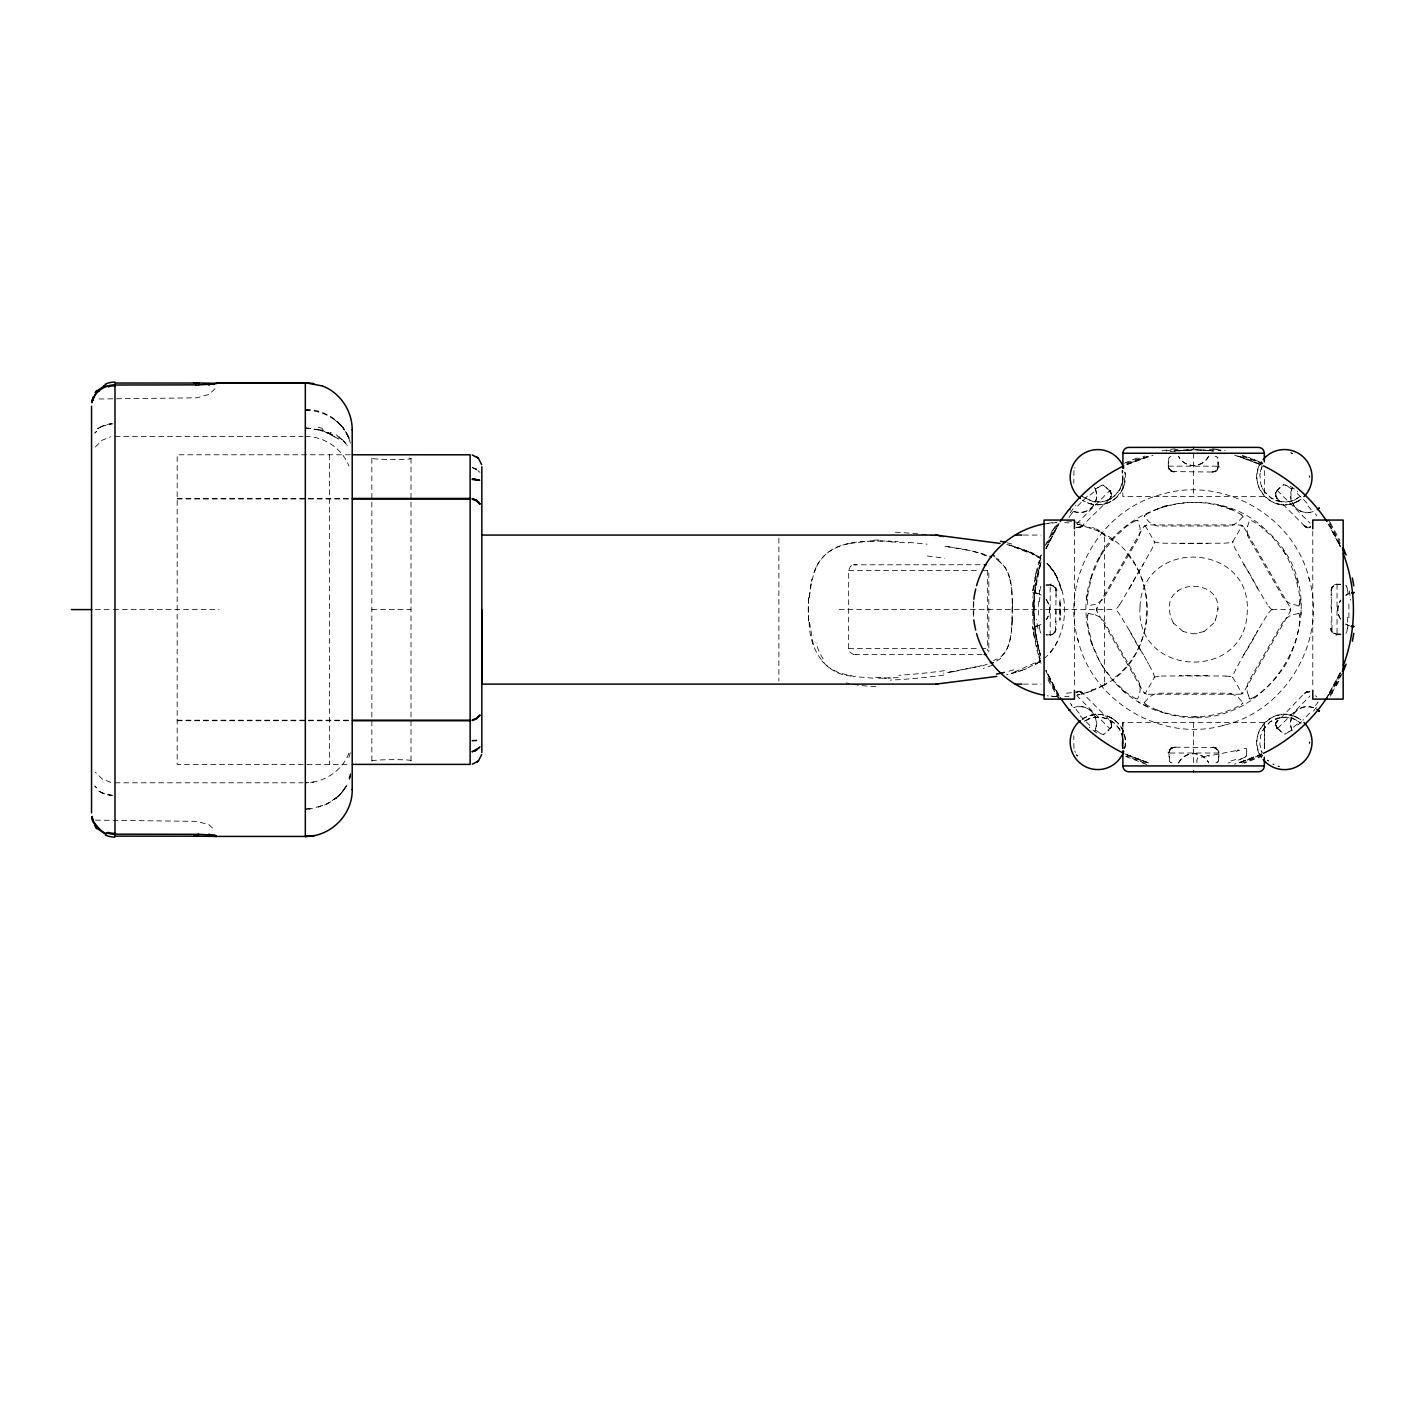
<?xml version="1.0" encoding="UTF-8"?>
<svg xmlns="http://www.w3.org/2000/svg" width="1426" height="1426" viewBox="0 0 1426 1426"><rect width="100%" height="100%" fill="white"/><g stroke="black" fill="none" stroke-linecap="round" stroke-linejoin="round"><path stroke-width="0.75" stroke-dasharray="5 3.75" d="M987.327 570.4L987.327 650.612M1056.06 624.641L1056.06 623.501M1056.06 622.306L1056.06 621.183M1056.06 614.642L1056.06 610.809M1056.06 597.601L1056.06 596.603M1056.06 595.658L1056.06 594.642M1104.508 681.878L1104.508 536.639M1168.286 465.803L1168.892 468.78M1168.839 458.013L1168.429 467.514M1218.446 761.074L1218.339 750.397M1331.171 624.535L1331.171 623.519M1331.171 622.574L1331.171 621.576M1331.171 608.367L1331.171 604.535M1331.171 597.993L1331.171 596.87M1331.171 595.676L1331.171 594.535M1168.286 465.518L1168.304 461.935M1218.945 754.158L1218.945 755.691M1264.345 470.58L1264.399 496.587L1122.832 496.587L1122.904 470.58M1073.921 748.436L1073.831 735.887M1122.904 744.265L1122.886 748.597L1122.904 722.59L1122.868 748.597L1122.832 722.59L1264.399 722.59L1264.363 748.597M1140.069 687.403L1139.552 683.589M778.881 538.172L778.881 681.022M988.806 650.309L988.806 652.038M1140.051 687.902L1140.069 689.703A30.855 9.768 60 0 1 1139.837 692.59L1138.875 695.122A74.544 23.6 60 0 0 1138.287 696.904L1137.93 698.401A5.989 1.889 60 0 1 1137.021 698.918A22.121 7.005 60 0 1 1135.613 698.401M1140.069 529.723L1140.069 529.474A31.39 9.929 -60 0 0 1139.927 527.067L1138.732 523.663A77.236 24.438 -60 0 1 1138.198 521.916L1137.859 520.561M1104.508 683.107L1104.259 684.872L1108.751 681.895M1218.945 756.19L1218.927 757.242M1246.77 751.359L1246.235 755.762M1246.77 751.092L1246.253 748.347L1240.531 749.399M1039.964 565.676C1031.479 595.016 1031.818 626.78 1040.659 655.996M1173.402 623.091C1149.552 574.054 1237.661 574.036 1213.829 623.091M1162.422 712.43C1269.443 747.456 1350.832 603.751 1265.807 529.937M1300.975 614.856L1301.1 609.597M1033.939 603.234L1033.939 615.943M1060.213 615.515L1059.964 598.902L1059.964 620.274L1060.213 603.661M1012.175 620.631C1011.48 600.293 1016.382 573.395 997.416 559.865A34.563 14.082 5.6 0 0 995.116 558.653M1012.193 619.757C1011.426 633.697 1010.891 651.201 997.505 659.347M1012.139 620.987L1011.854 625.622M1169.587 761.288L1169.07 752.251M1218.16 466.926L1217.644 457.889M1038.324 601.415L1038.342 618.331M1348.907 617.761L1348.889 600.845M1041.016 562.165C1031.711 592.931 1031.711 626.246 1041.016 657.012M973.744 601.059L973.744 618.135M1090.765 578.386C1072.726 632.93 1107.039 697.154 1162.422 712.447M1011.783 626.709C1010.856 637.85 1009.269 650.88 999.448 657.939M809.237 597.744L811.501 581.452L816.029 567.566M809.273 597.28L811.038 583.697M1033.957 601.754L1034.955 590.578M1247.465 533.449L1289.068 605.622A13.28 4.207 60 0 1 1290.298 607.993L1290.209 611.344A14.42 4.563 -60 0 1 1289.068 613.536L1245.433 689.168A53.101 16.809 -60 0 1 1244.845 690.148L1244.72 690.344A12.656 4.011 -60 0 1 1243.329 692.537L1241.173 693.981A5.686 1.8 0 0 0 1242.135 693.606A5.686 1.8 -60 0 0 1242.919 692.965L1243.187 692.68M1056.06 628.759L1055.935 630.239M1331.171 590.417L1331.296 588.956M853.621 654.356C855.244 655.104 847.062 652.199 848.666 648.598L848.666 570.578L850.377 566.443L853.461 564.821M1218.82 753.017L1169.16 753.017L1170.14 749.577L1173.152 747.42M1168.411 466.177L1218.071 466.177L1217.091 469.6M1169.035 753.017L1169.98 749.809L1169.249 751.449M1218.196 466.177L1217.251 469.368L1217.982 467.728M1034.545 593.929L1040.659 563.181M1086.665 599.063L1087.325 593.822M1033.547 585.836L1032.567 592.556L1036.559 570.24L1041.158 555.035L1038.752 562.61M1111.282 495.482L1110.622 497.656M1275.967 723.695L1276.609 721.52M1039.162 593.626L1039.714 590.542M1348.069 625.551L1347.517 628.634M1122.583 482.059L1122.155 470.509L1122.939 479.635L1120.105 488.975L1114.383 496.105L1106.487 500.722L1100.515 502.059L1093.189 501.702L1082.209 496.515L1093.189 501.702L1104.722 501.275L1110.907 498.619L1116.576 493.966L1120.39 488.423L1122.583 482.059L1121.602 485.606M1124.793 748.008C1127.164 737.937 1123.207 726.761 1115.043 720.38M1073.974 470.509L1073.814 483.254M1261.404 468.138L1262.135 466.445L1259.853 474.68L1260.816 484.394L1264.648 492.023L1270.334 497.567L1277.482 501.061L1285.949 502.095L1294.291 500.223L1301.047 496.052L1291.386 501.221L1281.065 501.863M1281.065 717.314L1291.992 718.134L1301.047 723.125L1294.291 718.954L1285.949 717.082L1277.464 718.134L1269.835 721.966L1263.953 728.151L1260.477 735.976L1259.853 744.497L1262.135 752.732M1034.902 578.011L1036.631 570.275M811.501 581.452L812.018 579.241M1260.334 471.65L1260.994 469.297M1277.571 489.795L1275.468 493.556L1276.733 498.12L1304.113 525.552L1307.713 527.246M1097.022 607.832L1096.95 611.184A13.28 4.207 60 0 0 1098.18 613.536L1142.369 690.131A8.538 2.709 60 0 0 1144.276 693.089M1247.429 526.64L1248.356 524.055A74.544 23.6 60 0 0 1248.944 522.273L1249.319 520.775A5.989 1.889 60 0 1 1250.21 520.258A22.121 7.005 60 0 1 1251.618 520.775A59.981 18.984 60 0 1 1254.648 522.379A91.674 29.019 60 0 1 1261.083 526.764L1273.062 537.745L1283.56 551.292A33.083 10.481 60 0 1 1288.248 559.242L1294.755 574.286L1298.979 591.772A91.014 28.805 60 0 1 1299.674 601.487M1096.808 608.367L1096.772 608.474A5.651 1.782 -60 0 0 1096.594 609.597A5.651 1.782 60 0 0 1096.754 610.595L1096.861 610.988M1040.32 588.047L1040.463 587.548A8.788 0.891 -82.4 0 1 1040.659 587.031M1346.91 631.13L1346.768 631.629A8.788 0.891 -82.4 0 1 1346.572 632.146M348.907 757.527L350.796 751.11M350.796 774.568L348.907 780.949L350.386 776.314M348.907 778.311L350.796 772.339M1275.878 492.077L1275.646 492.736M1040.713 559.081C1029.839 591.576 1029.839 627.6 1040.713 660.095M1090.783 578.403C1109.66 504.911 1211.815 476.623 1265.789 529.973M1095.899 728.722L1094.58 731.77A15.775 14.741 -76.2 0 0 1095.097 730.932L1095.649 729.452A17.005 16.827 2 0 0 1073.796 707.706L1074.473 707.314A16.969 16.506 81.4 0 1 1095.56 728.615M1291.332 490.455L1292.348 487.977M1290.387 610.916L1290.477 610.595A5.651 1.782 -60 0 0 1290.637 609.579A5.651 1.782 60 0 0 1290.477 608.581L1290.405 608.296M1111.531 726.636L1103.956 734.301M813.925 572.789C818.132 558.671 830.199 547.727 844.566 544.625M1340.297 672.519L1326.269 698.223M1074.741 468.191L1074.972 467.621M1111.317 727.189L1111.71 723.57L1110.123 720.629L1083.118 693.624L1080.159 692.02L1076.63 692.376A6.346 5.722 52.4 0 1 1083.653 692.929M1340.244 673.09L1335.574 682.983M1044.919 545.837L1056.862 522.986M1046.399 544.34L1058.627 521.773M1059.179 523.199A159.801 159.801 0 0 0 1045.971 548.44L1058.609 524.108M1046.221 548.529L1058.181 524.768M1340.832 674.855L1329.674 695.745M1342.312 673.339L1330.369 696.191M1045.935 548.422L1058.466 524.376M1055.597 631.344L1056.06 590.881L1054.705 587.138L1051.764 585.213A6.346 5.722 -82.6 0 1 1056.933 590.756M1331.634 587.833C1329.763 592.307 1333.488 582.503 1337.677 584.25M1043.992 658.687C1070.73 635.426 1070.962 588.778 1047.308 563.323L1055.454 573.876L1061.978 590.988L1055.953 574.749L1057.486 577.744L1047.308 563.323M1292.206 488.28L1291.582 489.724A17.005 16.827 2 0 0 1313.435 511.471L1312.758 511.863A16.969 16.506 81.4 0 1 1291.671 490.562M1215.041 621.041L1215.576 619.971M1336.412 685.906L1339.977 678.812M816.545 566.496C831.411 537.067 870.448 540.846 898.184 541.577M348.907 753.195C342.151 770.806 324.112 782.803 305.324 782.803L313.863 782.036M1262.402 730.807L1270.334 721.609L1281.065 717.314M1055.454 645.301L1057.486 641.433M1272.045 609.241A11.693 3.708 -60 0 0 1267.464 614.82L1266.751 615.818A46.274 14.652 -60 0 0 1266.003 616.977L1257.91 630.292A216.057 204.952 -60 0 1 1243.686 654.908L1236.199 668.58A46.274 14.652 -60 0 0 1235.576 669.81L1235.023 670.915A11.693 3.708 -60 0 0 1232.527 677.689M1050.891 533.306L1054.812 526.39M1098.84 558.939L1101.442 554.34M343.185 790.913L340.137 794.389L346.964 785.102L343.541 790.45M1119.802 604.392L1120.479 603.358A46.274 14.652 -60 0 0 1121.228 602.2L1151.032 550.596A46.274 14.652 -60 0 0 1151.655 549.366L1152.208 548.261A11.693 3.708 -60 0 0 1154.703 541.488M1146.522 694.088L1145.114 693.606L1154.436 677.439M1232.795 541.737L1242.117 525.57L1243.151 526.444M1243.686 654.908L1257.91 630.292M346.964 785.102L343.541 790.396M1119.499 490.027L1119.178 490.562M1328.622 695.086L1340.493 672.555A159.801 159.801 0 0 1 1329.068 694.373M1330.298 696.138L1332.419 692.786M1326.519 698.401L1329.282 694.034M1110.854 728.009L1110.123 728.918L1076.648 695.442M1070.855 514.822L1072.922 511.845M1316.376 704.355L1315.538 705.603M1276.27 491.328L1283.275 484.893M1080.641 527.37L1109.571 499.082L1111.175 496.141L1109.392 499.278M1109.571 499.082L1110.818 497.264L1110.123 498.405M1309.995 691.503L1304.665 693.089L1276.056 723.053L1277.856 719.898M1277.66 720.094L1276.413 721.913L1277.161 720.718M1245.985 756.226L1245.896 756.35A35.097 3.387 -18.6 0 1 1245.433 756.921M1213.829 623.091L1204.007 631.558M344.557 788.988L338.889 795.779M1050.445 652.502L1053.333 648.67M1242.919 526.212A5.686 1.8 60 0 0 1242.117 525.57A5.686 1.8 0 0 0 1241.173 525.196A7.54 2.389 0 0 0 1238.463 525A39.019 12.353 0 0 0 1237.162 524.928L1150.069 524.928A39.019 12.353 0 0 0 1148.768 524.964A9.429 2.977 0 0 0 1146.593 525.071L1143.919 526.657A12.656 4.011 -60 0 0 1142.511 528.832L1142.386 529.028A53.101 16.809 -60 0 0 1141.798 530.009L1098.163 605.622A14.42 4.563 -60 0 0 1097.004 607.832M95.364 446.998L102.155 440.206L110.729 436.766M215.041 388.71L209.159 394.307L197.109 397.818L95.417 399.03M1242.848 516.765L1241.832 517.763A77.236 24.438 0 0 0 1240.584 519.1L1238.196 521.827A31.39 9.929 0 0 1 1236.217 523.146L1234.221 524.305A43.404 13.743 0 0 1 1233.561 524.679L1230.014 525.873A17.433 5.526 0 0 1 1227.251 525.998L1159.98 526.016A12.834 4.064 0 0 1 1156.522 525.837L1150.996 523.164A30.855 9.768 0 0 1 1148.625 521.506L1146.914 519.42A74.544 23.6 0 0 0 1145.648 518.012L1144.418 516.818A3.547 1.123 0 0 1 1144.276 516.533M1144.383 702.412L1145.399 701.414A77.236 24.438 0 0 0 1146.647 700.077L1149.035 697.35A31.39 9.929 0 0 1 1151.014 696.031L1153.01 694.872A43.404 13.743 0 0 1 1153.67 694.498L1157.359 693.286A17.433 5.526 0 0 1 1159.98 693.179L1227.251 693.161A12.834 4.064 0 0 1 1230.709 693.357M1077.646 505.98L1089.589 494.002M1309.585 713.196L1302.901 720.29M1144.098 526.426L1144.312 526.212A5.686 1.8 -60 0 1 1145.114 525.57A5.686 1.8 0 0 1 1146.058 525.196L1146.522 525.089M339.727 794.924L338.033 796.599L341.723 792.749L337.606 796.991M1076.612 523.77L1109.499 490.883M1076.755 527.567L1081.96 526.55M1305.271 692.626L1307.606 691.503L1306.448 691.895M1277.732 728.294L1310.048 695.977M1277.928 489.457L1280.138 487.282M1109.143 729.88L1107.949 731.075M1116.398 497.656L1123.367 487.745L1125.328 474.484M1301.421 721.716L1297.642 725.192M1115.595 676.815C1152.208 648.17 1157.965 589.669 1127.663 554.411M1103.991 685.122L1089.803 691.681L1077.432 695.104M1116.415 497.621C1107.432 506.087 1092.637 507.175 1082.494 500.152A27.593 27.593 0 0 0 1124.544 470.473L1125.346 474.484M1177.306 591.576L1178.197 590.81M96.415 431.508L94.74 433.13L96.79 431.187M1081.746 526.782L1082.797 525.873M1304.451 693.303L1305.485 692.394M335.11 799.095L334.397 799.647M1216.075 470.687L1214.079 471.756M1095.685 489.082L1098.252 487.3M1291.546 730.094L1288.979 731.877M1299.852 500.098L1300.993 499.278M1103.831 685.229L1096.612 688.936M1082.013 719.346C1090.034 713.642 1101.157 712.75 1109.963 717.189M1040.303 661.486L1024.652 669.4L1006.703 674.712M1297.535 501.489L1299.87 500.063M1217.554 762.108L1217.109 762.357A8.984 0.945 -7.6 0 1 1216.271 762.696A15.187 2.032 -5.4 0 1 1215.897 762.946M1102.512 685.995C1162.832 656.548 1161.406 559.313 1099.803 531.755M1298.729 500.793L1295.075 502.647M1100.444 485.963L1100.908 485.713A8.788 0.891 -37.4 0 1 1101.407 485.482L1101.728 485.357M1286.787 733.214L1286.323 733.463A8.788 0.891 -37.4 0 1 1285.824 733.695L1285.503 733.837M1049.821 634.926L1053.689 633.768L1055.953 629.829M1334.879 584.66L1334.433 584.874M1126.968 464.555L1152.957 455.34M1109.678 502.112L1110.89 501.506M1346.964 594.446L1349.424 593.412M1243.739 757.883L1245.058 757.135A17.486 1.676 -18.7 0 0 1245.361 756.956M1052.798 634.303L1052.352 634.517M101.175 426.499L112.886 423.789M1124.383 463.218L1139.071 457.14M1126.558 463.165L1144.971 456.053M1127.075 464.306L1147.217 456.623L1128.804 463.521M1204.007 631.558L1193.615 633.893L1183.223 631.558M1261.832 753.819L1239.925 762.268M1261.957 754.087L1240.014 762.553M1262.491 755.21L1242.26 763.124M1262.812 755.887L1244.363 763.195M1088.608 718.847L1083.19 721.913L1091.282 717.938L1099.606 717.046L1107.752 718.954L1114.686 723.321L1119.125 728.526L1122.03 734.871L1123.064 742.001L1122.119 748.775L1122.209 735.549L1119.481 729.114L1115.185 723.784L1109.606 719.827L1103.171 717.528L1095.435 717.135L1088.608 718.847L1089.927 718.365M1024.652 669.4L1026.506 668.651M1241.226 758.971L1238.16 760.129M1295.111 502.612C1271.422 514.162 1245.629 482.808 1261.529 461.792A27.593 27.593 0 0 0 1300.886 499.296M1252.563 758.133L1234.488 764.069M1157.252 509.082C1180.389 500.17 1206.842 500.17 1229.978 509.082M1091.763 690.986L1080.801 694.391M1275.735 718.722L1276.894 718.312M1349.103 593.519L1347.641 594.107A17.005 16.987 0 0 0 1345.609 595.23M1076.648 692.394L1077.753 692.02L1076.63 692.376M1018.128 671.664L1022.406 670.256M318.23 807.259L330.975 801.769L338.479 796.047L326.857 804.317L309.549 809.148M1014.403 672.038L1040.178 660.577M1037.272 625.925L1035.775 626.299L1040.267 624.731A16.969 16.934 -90 0 0 1041.283 624.196M1298.391 613.412L1296.894 613.84A74.544 23.6 -60 0 1 1295.058 614.232L1292.366 614.713A30.855 9.768 -60 0 0 1289.781 615.907L1284.737 619.419A12.834 4.064 -60 0 0 1282.847 622.271L1249.176 680.505A17.433 5.526 -60 0 0 1247.964 682.84L1247.18 686.637A43.404 13.743 -60 0 0 1247.18 687.403L1247.162 689.703A31.39 9.929 -60 0 0 1247.304 692.109L1248.499 695.514M1225.504 724.818C1287.518 709.364 1327.463 638.848 1308.854 577.708C1293.382 515.677 1222.866 475.749 1161.727 494.359C1099.713 509.813 1059.768 580.346 1078.377 641.486C1093.849 703.499 1164.365 743.445 1225.504 724.818L1222.67 725.567M953.744 671.628L981.837 665.639M979.323 666.316L944.975 672.912M1162.422 506.765L1167.502 505.357M1295.111 716.565C1271.422 705.014 1245.629 736.369 1261.529 757.384A27.593 27.593 0 0 1 1300.886 719.88M1011.39 673.589L1015.954 672.341M1091.086 715.228L1095.079 714.533M1237.412 750.219L1238.641 749.898M1235.576 750.7L1208.125 756.101M845.065 544.5L848.951 543.591M1230.228 762.482L1228.178 762.981M1277.749 715.282L1279.086 714.961M106.897 424.467L111.798 423.647M1051.372 634.802L1045.953 634.909M1103.207 504.269L1104.544 503.984M1289.87 504.216L1291.225 503.931M1335.699 584.41L1341.278 584.286M849.682 543.449L868.487 541.22M1171.869 471.56L1212.332 472.024L1215.558 471.079L1212.064 472.024M1215.38 747.616L1174.899 747.153L1171.673 748.097L1175.184 747.153M1212.314 472.024L1214.506 471.614L1213.116 471.935M1174.917 747.153L1172.725 747.563L1174.115 747.242M1035.49 626.353L1035.116 626.406M1162.03 450.794L1174.917 448.78M1166.094 450.919L1177.823 449.279M1043.422 524.073L1056.149 522.593M1240.709 694.088L1240.709 694.088A9.429 2.977 0 0 1 1238.463 694.195A39.019 12.353 0 0 1 1237.162 694.248L1150.069 694.248A39.019 12.353 0 0 1 1148.768 694.212A7.54 2.389 0 0 1 1146.076 694.052A5.686 1.8 0 0 1 1145.114 693.606L1144.151 692.822M1283.614 484.787L1283.881 484.751A38.858 3.85 36.7 0 1 1284.612 484.876L1285.182 485A8.984 0.945 37.4 0 1 1285.86 485.303L1286.181 485.5M1103.492 734.408L1103.368 734.426A38.858 3.85 36.7 0 1 1102.619 734.301L1102.048 734.176A8.984 0.945 37.4 0 1 1101.371 733.873A15.187 2.032 39.6 0 1 1099.268 732.786M952.515 671.824L943.442 673.108M109.624 423.914L110.729 423.754M1034.581 626.477L1034.313 626.513M1206.271 756.333L1197.697 757.794L1196.86 760.325M1177.983 450.812L1193.615 450.046M305.396 809.344L313.863 808.221M1174.061 450.99L1190.443 449.814M1196.004 633.768L1197.18 633.625M1170.158 451.472L1193.615 449.743M856.669 564.732L855.297 564.821M854.691 564.732L853.621 564.821L982.425 564.732M1064.705 696.601L1068.965 696.28M1210.781 450.705L1197.056 449.814M1161.21 676.12L1162.44 676.031A46.274 14.652 0 0 1 1163.83 675.977L1223.401 675.977A46.274 14.652 0 0 1 1224.791 676.031L1226.021 676.12M1154.097 541.844A11.693 3.708 0 0 0 1161.227 543.021L1162.44 543.146A46.274 14.652 0 0 0 1163.83 543.217L1223.401 543.217A46.274 14.652 0 0 0 1224.791 543.146L1226.021 543.056A11.693 3.708 0 0 0 1233.133 541.844M1207.822 675.621L1179.409 675.621M1077.379 694.801L1079.625 694.658M898.184 677.6L878.487 678.241M305.449 808.952L309.549 808.774M870.056 541.149L874.405 541.007M888.487 678.063L891.018 677.956M1193.615 717.046L1198.892 716.921M886.206 678.134L880.305 678.223M1046.345 585.016L1049.162 584.999M1340.333 634.16L1337.232 634.178M1045.828 585.034L1050.944 585.052M1336.287 634.124L1341.403 634.16M114.989 436.374L303.114 436.374M350.279 454.787L177.18 454.787L177.18 764.389L350.279 764.389M1168.66 468.227L1170.942 471.079L1174.454 472.024M177.18 498.44L350.279 498.44M177.18 498.975L350.279 498.975M1023.422 535.071L1041.14 535.071M1179.409 543.556L1207.822 543.556M848.666 570.578L977.737 570.578M982.478 570.578L988.824 570.578L988.824 648.652L982.478 648.598M95.417 609.597L111.923 609.597M113.581 609.597L219.123 609.597M371.829 609.597L411.027 609.597M839.183 609.597L1042.085 609.597M1045.579 609.597L1115.275 609.597M1271.956 609.597L1290.619 609.597M848.666 648.598L977.737 648.598M854.53 654.445L982.425 654.445M1023.422 684.106L1041.14 684.106M177.18 720.201L350.279 720.201M177.18 720.736L350.279 720.736M1213.847 747.242L1218.535 750.86M114.989 782.803L303.114 782.803M1337.945 584.25L1340.493 584.268M95.417 820.146L197.109 821.358L209.159 824.87L215.041 830.467M1047.254 634.909L1046.203 634.909M880.305 540.953L886.206 541.042M1032.816 592.574L1040.267 594.446A16.969 16.934 -90 0 1 1041.283 594.981M1195.576 449.796L1213.169 450.99M872.944 678.134L854.584 676.584L839.593 673.019M305.414 428.014L322.579 430.509L338.479 439.012L326.322 431.918M888.327 541.114L890.537 541.203M305.592 427.747L322.579 430.509M305.36 410.207C320.547 410.207 335.805 417.515 344.557 430.046L343.185 428.192M305.396 409.351C317.677 409.369 329.887 414.235 338.693 422.845M1101.157 714.569L1097.931 714.373M1077.379 524.376L1079.625 524.518M1203.134 450.063L1213.615 451.062M1064.705 522.593L1068.965 522.896M1056.149 696.601L1047.629 695.835M856.473 654.445L855.511 654.356M112.886 795.387L101.175 792.678M1040.944 558.725L1032.121 554.34M1173.081 471.935L1174.133 472.024M305.324 436.374C324.112 436.409 342.133 448.37 348.907 465.999M1212.795 747.153L1214.168 747.242M1050.196 584.999L1053.404 585.961L1050.196 585.016L1050.196 634.784M1337.035 584.393L1337.035 634.035L1333.595 633.055M1102.886 485.214L1102.744 485.196A32.477 3.244 -37.2 0 0 1101.924 485.196M1284.345 733.962L1284.487 733.98A32.477 3.244 -37.2 0 0 1285.307 733.98M107.449 794.852L111.798 795.53M1337.035 634.178L1333.827 633.215L1335.467 633.964A6.346 5.722 -82.6 0 1 1330.298 628.42M1209.408 449.279L1221.155 450.919M1217.376 449.422L1212.332 448.762L1225.201 450.794M944.975 546.265L971.017 550.757M109.624 795.262L110.729 795.423M947.987 546.693L962.55 549.01M1240.709 525.089L1242.117 525.57M1281.065 501.863L1271.35 498.244L1263.953 491.025M1298.533 605.8L1297.25 605.426A77.236 24.438 60 0 0 1295.468 605.016L1291.92 604.321A31.39 9.929 60 0 1 1289.781 603.269L1287.785 602.111A43.404 13.743 60 0 1 1287.125 601.736L1284.309 599.241A17.433 5.526 60 0 1 1282.83 596.924L1249.176 538.671M1088.626 613.358L1089.981 613.75A77.236 24.438 60 0 0 1091.763 614.16L1095.311 614.856M851.055 675.977C823.444 674.177 808.72 646.263 809.219 621.183M964.956 549.456L981.837 553.538M472.256 467.425L479.225 471.489M472.256 467.585L476.534 469.101L475.518 468.601L479.938 472.345M1289.924 714.961L1291.225 715.246M1036.06 592.949L1037.201 593.234M1077.432 524.073L1097.699 530.757L1115.595 542.361M1006.774 544.482L1024.456 549.705L1040.82 558.029M1230.656 693.41L1236.235 696.031A30.855 9.768 0 0 1 1238.606 697.67L1240.317 699.756A74.544 23.6 0 0 0 1241.583 701.164L1242.812 702.358A3.547 1.123 0 0 1 1242.955 702.644M1277.749 503.895L1279.086 504.216M1091.086 503.948L1092.423 504.269M972.372 551.078L984.065 554.304M1080.801 524.786L1091.763 528.19M1147.306 762.268L1126.968 754.621M318.23 427.265L322.579 428.406M322.044 429.529L323.132 429.832M318.23 429.458L332.953 435.269L325.805 431.793L328.943 433.13M1219.729 505.357L1234.738 510.312M1234.488 455.108L1261.957 465.09M110.729 782.411L102.155 778.97L95.364 772.179M1215.148 456.284L1215.665 456.445A8.788 0.891 7.6 0 1 1216.164 456.641L1216.485 456.766M1172.083 762.892L1171.566 762.732A8.788 0.891 7.6 0 1 1171.067 762.536L1170.746 762.411M322.579 430.652L320.404 430.01L324.736 431.383M1014.403 547.156L1029.893 553.217M1242.474 455.357L1262.848 463.218L1248.142 457.229M1242.26 456.053L1262.491 463.967M1240.014 456.623L1247.465 459.101M1144.971 763.124L1126.558 756.012M1146.647 764.443L1124.383 755.958M1074.473 511.863L1073.76 511.613A17.005 16.827 -88 0 0 1095.489 489.778L1094.437 487.157M1312.758 707.314L1313.471 707.563A17.005 16.827 -88 0 0 1291.742 729.417L1292.348 731.199M1345.948 624.196A16.969 16.506 -53.6 0 0 1346.964 624.731L1349.424 625.764M1276.894 500.865L1275.735 500.455M1349.067 625.64L1347.641 625.069A17.005 16.987 0 0 1 1345.609 623.964M1103.35 485.321L1107.236 488.458M1157.252 710.095C1180.389 719.025 1206.842 719.025 1229.978 710.095A81.763 25.882 0 0 0 1241.208 704.497M1107.129 715.977L1108.555 716.529M838.399 672.573L828.274 667.065L821.786 660.898M1237.732 455.999L1261.832 465.357M329.959 432.256L331.474 432.934M1295.075 716.529L1297.553 717.724M1127.075 754.871L1147.217 762.553L1125.274 754.087M1039.59 594.107L1038.164 593.537A15.775 14.599 30.2 0 0 1037.183 593.305M1097.628 530.704L1099.624 531.666M1305.539 526.604L1307.072 527.157L1304.933 526.23M1081.692 692.573L1080.159 692.02L1083.314 693.82M1183.223 631.558L1173.402 623.091M1147.663 706.726L1138.376 701.752M1109.927 717.153L1111.3 717.902M1102.423 533.128L1103.867 533.966M1297.535 717.688L1300.993 719.898M1111.282 717.848L1115.079 720.415M1288.373 486.836L1291.35 488.886M1098.858 732.34L1095.881 730.29M998.2 560.24L1005.419 567.512L1009.59 577.637M341.331 439.119L336.714 435.75L341.812 439.529M336.251 434.787L337.374 435.572M1083.118 693.642L1081.282 692.376L1082.477 693.143M1103.938 534.019L1104.508 535.73M338.889 436.695L339.941 437.532M334.878 420.01L338.479 423.041M96.79 787.99L94.74 786.047L96.415 787.669M1121.442 689.204L1125.453 692.662M1297.232 493.61L1301.1 497.139M1089.999 725.567L1078.02 713.624M341.723 439.101L343.274 440.634M338.14 422.328L342.276 426.802M345.199 442.898C339.941 436.73 351.313 450.206 345.359 443.094M1278.373 729.114L1283.881 733.855A114.08 11.533 -38 0 0 1284.095 734.158M343.274 440.884L344.308 441.757M1303.578 499.563L1309.211 505.553M1277.215 490.366L1310.084 523.235M1275.913 496.765L1275.521 495.606L1276.644 497.941M1106.487 487.728L1110.088 491.364M1277.785 728.526L1280.744 731.467M1110.587 721.235L1111.407 722.572M1046.72 563.217L1050.784 567.316M1315.556 695.728L1316.786 697.011M340.137 424.681L341.723 426.41M1277.143 727.83L1276.003 725.174M340.939 425.215L344.557 429.886M1276.43 497.727L1277.34 498.761M1109.909 720.415L1110.801 721.449M1277.66 728.383L1276.056 725.442L1276.698 727.135M1217.323 457.372L1217.394 457.479A32.477 3.244 7.8 0 0 1216.735 456.801M1169.837 761.698L1169.908 761.805A32.477 3.244 7.8 0 0 1170.496 762.393M342.097 426.57L343.88 428.923L342.65 427.265M1332.526 632.039L1331.438 630.042M346.678 444.752L347.231 445.5M1072.156 706.191L1071.318 704.943M1243.686 564.268A216.057 204.952 60 0 1 1257.892 588.885L1266.003 602.2A46.274 14.652 60 0 0 1266.751 603.358L1267.429 604.392M1338.854 542.914L1340.28 546.604L1328.372 524.251M1058.466 694.801L1045.935 670.755A159.801 159.801 0 0 0 1059.179 695.995M1330.369 522.986L1339.977 540.365M1328.176 519.688L1332.419 526.39M1329.674 523.431L1340.832 544.34M1328.622 524.108L1340.493 546.621M1282.972 549.883L1285.789 554.34M1058.609 695.086L1045.935 670.755M1058.627 697.421L1046.399 674.855M1059.055 699.489L1047.326 678.776M1346.144 585.64L1346.447 586.246A8.984 0.945 82.4 0 1 1346.714 586.942M345.52 431.347L348.907 437.942L345.823 431.971L348.907 437.942L346.678 433.433M1146.647 660.488L1143.545 654.908A216.057 204.952 60 0 1 1129.339 630.292L1121.228 616.977A46.274 14.652 60 0 0 1120.479 615.818L1119.802 614.784A11.693 3.708 60 0 0 1115.185 609.241M1246.663 532.058L1244.862 529.046A8.538 2.709 60 0 0 1242.955 526.105M1119.481 729.114L1120.159 730.326M1257.91 588.885L1236.199 550.596A46.274 14.652 60 0 1 1235.576 549.366L1235.094 548.422A11.693 3.708 60 0 1 1232.527 541.488M1145.114 525.57L1154.436 541.737M1232.795 677.439L1242.117 693.606M1129.321 630.292L1143.545 654.908M346.411 432.934L347.498 434.912L346.964 433.914M1262.973 489.457L1262.402 488.369M1147.342 661.735L1148.696 664.213M1149.178 665.104L1151.032 668.58A46.274 14.652 60 0 1 1151.655 669.81L1152.208 670.915A11.693 3.708 60 0 1 1154.703 677.689M1040.909 633.215L1040.837 633.073A8.984 0.945 82.4 0 1 1040.517 632.235A15.187 2.032 84.6 0 1 1039.786 629.989M1058.181 694.409L1046.221 670.648M1292.206 730.896L1291.332 728.722A16.969 16.506 -8.6 0 1 1312.651 707.635M1095.025 488.28L1095.899 490.455A16.969 16.506 -8.6 0 1 1074.58 511.542M1075.347 752.411L1074.794 751.11M1338.123 541.238L1340.244 546.087M1261.885 487.264L1261.404 486.123M1261.885 752.179L1261.19 750.468M1055.793 589.134L1055.097 587.655L1056.06 591.148M1249.354 698.562L1249.033 697.261A77.236 24.438 -60 0 0 1248.499 695.514M1090.783 640.791L1092.441 645.8M1038.752 656.566L1041.247 664.106L1036.559 648.937L1032.567 626.62L1034.813 641.183M1247.679 535.606L1247.162 529.474A30.855 9.768 60 0 1 1247.393 526.586M813.301 644.534L809.13 619.989M348.907 438.192L350.796 444.502M1296.448 578.403L1297.856 583.484M1308.854 577.708L1309.603 580.542M1077.628 638.634L1078.377 641.486M1122.315 471.115L1122.583 472.309M1009.84 578.653L1011.497 589.045M1218.802 751.662L1218.927 753.017M1038.556 648.42L1034.955 628.616M1347.427 589.794L1348.069 593.359M1039.804 629.383L1039.162 625.818M1331.171 590.132L1332.134 631.522L1331.171 628.028M1331.171 628.296L1331.581 630.47L1331.278 629.098M1056.06 590.881L1055.65 588.706L1055.953 590.079M1111.228 494.02L1110.551 492.041A6.346 5.722 -37.6 0 1 1110.284 499.617M1011.604 590.097L1012.175 599.223A28.538 2.46 89.6 0 1 1012.353 603.804M1196.949 762.874L1196.877 760.593M1300.565 599.063L1300.94 604.321M1217.893 608.403L1217.911 609.597M1218.178 461.81L1218.196 462.862M1169.053 757.384L1169.035 754.051M1218.196 462.987L1218.196 464.662M1264.327 744.265L1264.345 748.597L1264.327 722.59M1312.776 531.114L1312.776 688.063M1193.615 453.254L1193.615 496.587M1193.615 722.59L1193.615 765.922M1074.455 531.114L1074.455 688.063M411.009 458.245L411.009 760.931M371.847 458.352L371.847 760.824M329.513 454.787L329.513 764.389M1007.023 542.753A159.587 157.413 6.7 0 1 1015.08 545.017M1030.303 552.753A46.078 22.246 20.9 0 1 1032.602 553.912M1035.24 663.233A33.707 1.676 -26.3 0 1 1036.114 662.876M1013.726 669.846A164.079 157.626 -9.8 0 1 1005.883 672.002M1057.129 696.744A87.218 87.218 0 0 1 1047.308 695.799M973.477 616.495A87.218 87.218 0 0 1 973.477 602.681M1047.308 523.378A87.218 87.218 0 0 1 1057.129 522.433M1066.595 520.953A85.31 85.025 -11.3 0 1 1081.193 523.253M1092.441 527.513A34.99 14.082 16.1 0 1 1094.776 528.458M1095.899 528.886A21.55 5.294 18.9 0 1 1099.482 530.579M1095.56 688.776A23.19 4.599 -19.9 0 1 1093.653 689.596M1093.029 689.418A34.99 12.264 -17 0 1 1090.979 690.22M1079.999 691.182A85.31 80.016 -3.7 0 1 1066.238 693.232M873.96 540.151A122.012 60.676 9 0 1 879.931 540.08M895.421 532.183A236.983 99.143 7.5 0 1 946.953 537.37M981.48 553.787A63.707 26.203 5.4 0 1 986.525 555.409M1000.749 658.188A37.326 15.864 -4 0 1 995.972 661.308M987.327 664.213A63.707 26.809 -5.1 0 1 982.193 665.889M944.475 670.666A236.983 87.717 -7.1 0 1 898.861 675.282M880.68 677.368A122.012 59.019 -8.7 0 1 873.407 677.297M808.72 621.273A104.009 66.755 -90 0 1 808.756 597.654M1082.459 719.06A27.593 27.593 0 0 1 1124.544 748.703M1259.996 754.96A159.801 159.801 0 0 1 1238.641 762.928M1148.59 762.928A159.801 159.801 0 0 1 1127.235 754.96M1040.285 654.605A159.801 159.801 0 0 1 1040.285 564.571M1127.235 464.216A159.801 159.801 0 0 1 1148.59 456.249M1174.65 450.919A159.801 159.801 0 0 1 1212.581 450.919M1238.641 456.249A159.801 159.801 0 0 1 1259.996 464.216M1329.068 524.804A159.801 159.801 0 0 1 1340.511 546.675M372.079 761.11A19.625 1.123 -0.5 0 1 393.808 759.648A19.625 1.123 -0.5 0 1 409.458 761.074M409.458 458.103A19.625 1.123 0.5 0 1 394.307 459.529A19.625 1.123 0.5 0 1 371.936 458.12M808.667 620.06A104.276 66.986 89.9 0 1 808.774 597.191M823.23 658.937A50.142 35.222 -87.9 0 1 816.064 642.93M875.831 686.441A119.641 80.195 -16.3 0 1 846.135 682.911M943.869 675.051A229.693 90.301 -7.3 0 1 890.234 680.113M992.674 665.051A61.265 21.515 -7.9 0 1 983.245 668.438M996.596 659.079A35.828 15.08 -3.1 0 1 993.548 660.577M1012.246 608.421A27.789 3.102 90 0 1 1012.032 619.223M1012.496 603.519A25.472 2.781 89.8 0 1 1012.585 608.314M995.74 557.869A36.203 16.898 -0.4 0 1 999.145 559.955M982.96 554.714A59.393 16.239 10 0 1 986.4 555.837M927.346 556.033A225.896 58.359 7.2 0 1 944.725 558.226M908.576 542.415A250.067 104.829 7.4 0 1 927.078 544.179M890.804 541.88A201.743 74.419 7 0 1 908.683 543.021M1253.418 697.528A89.891 28.449 -60 0 0 1261.083 692.394L1273.026 681.45L1283.453 668.063A33.172 10.499 -60 0 0 1289.193 658.135L1295.414 642.894L1298.979 627.404A92.565 29.304 -60 0 0 1299.674 619.187A63.047 19.946 -60 0 0 1299.567 615.551M1253.418 697.51A54.705 17.308 -60 0 1 1251.315 698.544M1251.404 698.312A10.713 3.387 -60 0 1 1249.229 698.865M1298.444 613.269A6.239 1.979 -60 0 1 1299.282 614.018A23.868 7.558 -60 0 1 1299.549 615.586M1299.674 601.487A57.753 18.271 60 0 1 1299.532 603.964M1299.353 603.751A11.497 3.636 60 0 1 1298.747 606.068M1249.212 538.654A12.834 4.064 60 0 1 1247.607 535.588M1242.991 702.644A8.182 2.585 0 0 1 1242.492 703.392M1242.545 703.41A28.77 9.109 0 0 1 1241.155 704.497M1157.466 710.041A79.571 25.187 0 0 1 1145.702 704.301M1146.041 704.23A12.994 4.118 0 0 1 1144.062 702.412M1087.699 615.212A57.753 18.271 60 0 0 1087.557 617.708A91.014 28.805 60 0 0 1088.27 627.422L1092.476 644.891L1098.983 659.935A33.083 10.481 60 0 0 1103.671 667.885L1114.169 681.432L1126.166 692.43A91.674 29.019 60 0 0 1132.601 696.833A59.981 18.984 60 0 0 1135.631 698.437M1087.878 615.426A11.497 3.636 60 0 1 1088.484 613.109M1095.311 614.838A31.39 9.929 60 0 1 1097.467 615.907L1099.446 617.066A43.404 13.743 60 0 1 1100.106 617.44L1102.993 620.043A17.433 5.526 60 0 1 1104.401 622.253L1138.055 680.505A12.834 4.064 60 0 1 1139.624 683.589M1144.24 516.533A8.182 2.585 0 0 1 1144.739 515.784M1144.686 515.766A28.77 9.109 0 0 1 1146.076 514.679M1146.023 514.679A81.763 25.882 0 0 1 1157.413 509.118M1229.765 509.135A79.571 25.187 0 0 1 1241.529 514.893M1241.19 514.946A12.994 4.118 0 0 1 1243.187 516.765M1135.916 520.633A54.705 17.308 -60 0 0 1133.813 521.666A89.891 28.449 -60 0 0 1126.148 526.782L1114.205 537.727L1103.777 551.113A33.172 10.499 -60 0 0 1098.038 561.042L1091.817 576.282L1088.252 591.772A92.565 29.304 -60 0 0 1087.557 600.007A63.047 19.946 -60 0 0 1087.664 603.626A23.868 7.558 -60 0 0 1087.949 605.177A6.239 1.979 -60 0 0 1088.787 605.907L1090.337 605.337A74.544 23.6 -60 0 1 1092.173 604.945L1094.865 604.464A30.855 9.768 -60 0 0 1097.467 603.269L1102.494 599.758A12.834 4.064 -60 0 0 1104.384 596.906L1138.055 538.671A17.433 5.526 -60 0 0 1139.267 536.336L1140.051 532.54A43.404 13.743 -60 0 0 1140.051 531.773M1135.827 520.864A10.713 3.387 -60 0 1 1138.001 520.312M1272.045 609.954A11.693 3.708 60 0 1 1267.464 604.357M1226.003 676.156A11.693 3.708 0 0 1 1233.133 677.332M1145.114 693.606A5.686 1.8 60 0 1 1144.312 692.965M1154.097 677.332A11.693 3.708 0 0 1 1161.227 676.156M1129.339 588.885A216.057 204.952 -60 0 1 1143.545 564.268M1119.766 604.357A11.693 3.708 -60 0 1 1115.185 609.954M1349.246 590.72A22.673 6.987 88.5 0 1 1350.547 600.114M1346.804 586.763A15.187 2.032 84.6 0 1 1347.445 589.188M1345.823 585.32A38.858 3.85 81.7 0 1 1346.162 585.747M1337.392 634.766A7.29 4.741 53.7 0 1 1335.841 635.069M1346.411 632.716A32.477 3.244 -82.2 0 1 1345.823 633.322M1347.499 628.046A15.169 1.818 -84 0 1 1346.928 630.542M1347.802 617.226A22.174 3.922 -86.8 0 1 1347.213 623.412M1331.474 590.15A6.096 4.741 -73.6 0 1 1334.576 585.337M1315.467 513.823A15.169 1.818 51 0 1 1316.84 515.998M1308.052 505.963A22.174 3.922 48.2 0 1 1311.528 510.151M1290.334 486.213A22.673 6.987 43.5 0 1 1297.874 491.917M1285.789 485.125A15.187 2.032 39.6 0 1 1287.963 486.391M1283.453 485.036A123.206 12.406 37.5 0 1 1283.846 484.983M1277.357 498.369A6.096 4.741 61.4 0 1 1276.145 492.772M1310.262 527.174A6.346 5.722 52.4 0 1 1303.578 526.247M1218.802 465.803A7.29 4.741 -36.3 0 1 1219.105 467.354M1217.733 457.514A114.08 11.533 7 0 1 1217.84 457.906M1170.96 456.48A8.984 0.945 -7.6 0 0 1170.193 456.766L1169.873 456.944A38.858 3.85 -8.3 0 0 1169.249 457.496M1169.07 457.978A123.206 12.406 -7.5 0 1 1169.302 457.675M1174.186 471.739A6.096 4.741 16.4 0 1 1169.373 468.637M1218.018 467.728A6.346 5.722 7.4 0 1 1212.439 472.897M1109.749 490.116A7.29 4.741 -81.3 0 1 1111.068 490.99M1103.136 485.018A114.08 11.533 -38 0 1 1103.492 485.214M1097.86 487.745A15.169 1.818 -39 0 1 1100.034 486.373M1089.981 495.161A22.174 3.922 -41.8 0 1 1094.776 491.204M1070.231 512.879A22.673 6.987 -46.5 0 1 1075.935 505.321M1069.161 517.406A15.187 2.032 -50.4 0 1 1070.409 515.232M1082.405 525.855A6.096 4.741 -28.6 0 1 1076.79 527.067M1049.839 584.41A7.29 4.741 53.7 0 1 1051.39 584.107M1040.82 586.46A32.477 3.244 -82.2 0 1 1040.998 586.211M1039.75 591.148A15.169 1.818 -84 0 1 1040.303 588.635M1039.429 601.95A22.174 3.922 -86.8 0 1 1040.017 595.765M1037.985 628.456A22.673 6.987 88.5 0 1 1036.684 619.08M1055.757 629.026A6.096 4.741 -73.6 0 1 1052.655 633.839M1071.764 705.353A15.169 1.818 51 0 1 1070.391 703.178M1079.197 713.214A22.174 3.922 48.2 0 1 1075.24 708.437M1096.915 732.964A22.673 6.987 43.5 0 1 1089.357 727.26M1103.777 734.158A123.206 12.406 37.5 0 1 1103.385 734.194M1109.874 720.807A6.096 4.741 61.4 0 1 1111.086 726.404M1168.429 753.374A7.29 4.741 -36.3 0 1 1168.126 751.823M1169.498 761.662A114.08 11.533 7 0 1 1169.391 761.27M1217.982 761.698A38.858 3.85 -8.3 0 1 1217.465 762.126M1218.16 761.199A123.206 12.406 -7.5 0 1 1217.929 761.502M1213.045 747.438A6.096 4.741 16.4 0 1 1217.857 750.539M1169.213 751.449A6.346 5.722 7.4 0 1 1174.792 746.279M1277.482 729.06A7.29 4.741 -81.3 0 1 1276.163 728.187M1289.371 731.431A15.169 1.818 -39 0 1 1287.215 732.804M1297.25 724.016A22.174 3.922 -41.8 0 1 1292.455 727.973M1316.394 707.225A22.673 6.987 -46.5 0 1 1311.296 713.856M1318.07 701.77A15.187 2.032 -50.4 0 1 1316.822 703.945M1304.826 693.321A6.096 4.741 -28.6 0 1 1309.959 692.02M1276.662 727.153A6.346 5.722 -37.6 0 1 1276.947 719.56M1238 750.771A77.129 12.371 -13.9 0 1 1236.075 751.288M1238.16 750.575A40.998 3.476 -15.4 0 1 1239.782 750.147M1246.413 755.709A109.552 10.695 -18 0 1 1246.271 756.136M1243.098 757.99A15.918 1.907 -16.6 0 1 1240.584 759.06M1235.7 759.541A24.046 4.367 -13.6 0 1 1229.444 761.324M1208.482 755.263A73.885 8.503 -8.2 0 1 1206.788 755.495M1208.767 456.249A16.969 16.934 0 0 1 1178.464 456.249A17.005 16.827 -43 0 0 1208.624 456.177M1094.526 487.46A15.775 14.599 75.2 0 1 1094.954 488.316M1046.327 599.58A16.969 16.934 -90 0 1 1046.327 619.597M1035.329 592.61A4.26 1.016 17.4 0 1 1035.936 592.717M1040.962 624.356A17.005 16.827 47 0 1 1039.554 625.051L1038.164 625.64A15.775 14.741 -31.2 0 1 1037.219 626.014M1039.501 594.25A17.005 16.827 47 0 1 1040.873 594.963M1046.024 599.526A17.005 16.827 47 0 1 1046.167 619.757M1178.464 762.928A16.969 16.934 0 0 1 1208.767 762.928A17.005 16.827 -43 0 0 1178.607 762.999M1340.618 619.116A17.005 16.987 0 0 1 1340.618 600.061M1340.493 618.955A16.969 16.506 -53.6 0 1 1340.832 600.453M1346.144 595.319A16.969 16.506 -53.6 0 1 1347.124 594.749M1140.016 606.959C1135.132 676.762 1245.237 682.163 1247.215 612.217C1252.099 542.415 1141.994 537.014 1140.016 606.959M1309.728 742.037L1309.692 743.267L1309.728 742.037M1111.71 725.977L1111.353 727.1L1111.71 725.977M1055.65 631.183L1055.097 632.271L1055.65 631.219M1332.134 586.906L1331.581 588.011L1332.134 586.906M1076.951 463.806L1076.951 463.806M1267.946 458.619L1267.946 458.619M336.714 797.776L335.805 798.542L336.714 797.776M98.412 428.067L97.574 428.656L104.223 425.251L98.412 428.085M1039.554 661.985L1035.579 664.391L1039.554 661.985M1273.489 454.805L1273.489 454.805M1310.583 526.782L1309.478 527.157L1310.601 526.8M1080.783 527.299L1079.642 527.673L1080.765 527.317M1278.659 452.88L1278.659 452.88M1337.035 584.25L1335.966 584.357L1337.035 584.268M1051.265 634.82L1050.196 634.926L1051.265 634.82M1168.732 468.334L1169.231 469.368L1168.732 468.334M309.549 410.385L305.449 410.207L309.549 410.385M1290.797 452.88L1292.562 453.397L1290.797 452.88M1279.247 766.439L1278.07 766.136L1279.247 766.439M1013.85 546.265L1009.109 544.999L1033.797 553.841L1013.85 546.265M1077.236 527.673L1076.113 527.317L1077.236 527.673M104.223 793.925L97.574 790.521L104.223 793.801M1274.042 764.639L1272.955 764.086L1274.042 764.639M1032.014 552.967L1030.214 552.076L1039.376 557.085L1032.014 552.967M1172.029 471.614L1170.942 471.079L1171.976 471.614M1216.289 748.097L1215.202 747.563L1216.289 748.097M330.975 434.146L329.959 433.629L330.975 434.146M334.397 434.413L334.397 434.413M332.953 435.269L331.973 434.698L332.953 435.269M1305.949 526.8L1304.113 525.552L1305.949 526.8M1268.409 760.967L1267.5 760.147L1268.409 760.967M1110.248 491.631L1109.571 490.811L1111.175 493.735L1109.588 490.794L1110.818 492.612L1110.248 491.631M1077.379 756.03L1076.648 754.871L1077.379 756.03M1057.147 577.869L1053.208 570.382L1057.147 577.869M348.907 437.96L347.997 435.91L348.907 437.96M1111.71 723.57L1111.317 722.412L1111.71 723.57M1168.375 467.229L1168.286 466.177L1168.375 467.229M1309.728 477.14L1309.692 475.91L1309.728 477.14"/><path stroke-width="1.5" d="M481.845 609.597L481.845 684.106L937.916 684.106M214.898 836.42L305.324 836.438C330.565 836.902 352.81 814.531 352.204 789.291M193.954 382.988A95.542 3.28 0 0 0 198.446 382.97L216.877 383.344M975.669 589.045L974.297 595.818A87.218 87.218 0 0 0 973.833 599.241M1352.418 641.183L1353.773 633.34M91.941 402.667C92.102 396.214 100.016 388.139 107.806 386.089M92.743 398.906L91.941 402.061L96.219 392.239A32.388 2.264 -56 0 0 97.325 390.724M93.189 397.694L91.941 402.061L93.563 396.678L92.94 398.246M481.649 754.568L478.423 760.967L472.256 764.193M1342.436 671.236L1344.575 665.692M1343.203 671.557L1346.073 664.142M479.938 714.907L476.534 718.294L472.256 720.005M479.938 715.442L476.534 718.829L472.256 720.558M479.225 747.687L472.256 751.752M479.938 746.832L476.534 750.023L472.256 751.609M97.895 390.296L105.756 384.913M98.412 391.33L99.357 390.546M1068.965 710.291L1069.946 709.542M476.534 762.429L478.423 760.896M1317.588 509.403L1319.353 507.923L1317.285 509.635M103.652 385.929L104.686 385.394M475.518 750.575L476.534 750.094L473.361 751.377L474.448 751.039M990.268 662.716L991.355 662.288M216.467 383.469L214.577 383.879M1351.652 592.842L1354.415 592.574M996.81 676.423L936.026 684.106M1352.133 592.77L1353.684 592.592M476.534 740.433L472.256 740.736M212.599 384.129L198.535 384.842M313.863 835.672L305.324 836.438L305.324 382.738L216.324 382.738M195.843 384.877L114.989 385.02L114.989 834.157L195.843 834.299A78.876 9.697 0 0 1 198.695 834.174M216.627 836.438L215.718 836.438M195.843 383.006L114.989 383.041L114.989 384.254M216.877 382.738L305.324 382.738L322.579 386.018M1122.832 453.254L1264.399 453.254M352.507 454.787L470.134 454.805L470.134 764.389L352.507 764.389M352.507 498.44L470.134 498.44M352.507 498.975L470.134 498.975M481.845 535.071L937.934 535.071M1015.276 535.071L1021.925 535.071M984.207 564.732L986.346 564.732M71.336 609.597L91.817 609.597M984.207 654.445L986.346 654.445M1015.276 684.106L1021.925 684.106M352.507 720.201L470.134 720.201M352.507 720.736L470.134 720.736M1122.832 765.922L1264.399 765.922M195.843 836.171L114.989 836.135L114.989 834.923M198.535 834.335L211.761 834.959M215.201 836.42L198.535 836.189A95.542 3.28 0 0 0 193.954 836.189M472.327 479.475L479.51 480.295M472.256 478.904L479.51 480.241M475.446 479.671L476.908 479.813M305.324 382.738L313.863 383.523M473.361 478.976L474.448 479.1M936.026 535.071L1000.036 543.413M475.25 479.207L474.983 479.172M1352.133 626.406L1354.04 626.602L1351.171 626.228M214.577 835.297L216.467 835.707M472.256 454.983L478.423 458.281L481.649 464.609M472.256 499.171L476.534 500.882L479.938 504.269M96.219 826.937C84.865 807.169 101.406 836.902 107.806 833.087M989.983 556.318L991.391 556.889M105.756 834.263L98.091 829.094M322.579 386.018C340.297 392.827 352.293 411.009 352.204 429.886M476.534 500.383L472.256 498.672L476.534 500.401L479.938 503.788L478.423 501.916M1316.929 709.31L1319.353 711.253L1317.588 709.774M1070.017 509.67L1069.696 509.439M476.534 456.748L478.423 458.281M95.417 825.832L94.811 824.87M92.957 820.574L91.941 816.51M1343.203 547.62L1346.073 555.035M1342.436 547.94L1344.575 553.484M92.726 820.217L91.941 817.116L93.563 822.499M91.941 817.116L93.189 821.483M1352.418 577.993L1353.773 585.836M975.669 630.132L974.297 623.358A87.218 87.218 0 0 1 973.833 619.936M1312.776 528.903L1312.776 520.062L1343.167 520.062L1343.167 699.132L1312.776 699.132L1312.776 690.273M1264.327 461.917L1264.327 453.254A5.864 5.864 0 0 0 1258.463 447.39L1128.768 447.39A5.864 5.864 0 0 0 1122.904 453.254L1122.904 468.423M1264.327 757.259L1264.327 765.922A5.864 5.864 0 0 1 1258.463 771.787L1128.768 771.787A5.864 5.864 0 0 1 1122.904 765.922L1122.904 750.753M1193.615 447.407L1193.615 448.352M1193.615 770.824L1193.615 771.769M1074.455 528.903L1074.455 520.062L1044.064 520.062L1044.064 699.132L1074.455 699.132L1074.455 690.273M481.845 466.748L481.845 752.661M352.204 429.654L352.204 789.576M91.549 406.214L91.549 812.963M1000.499 541.238A159.587 157.413 6.7 0 1 1005.383 542.343M1004.296 672.395A164.079 157.626 -9.8 0 1 996.364 674.088M1044.064 695.246A87.218 87.218 0 0 1 976.543 633.483M976.543 585.694A87.218 87.218 0 0 1 1044.064 523.93M993.369 662.573A37.326 15.864 -4 0 1 991.961 663.179M1123.759 751.288A27.593 27.593 0 0 1 1081.906 764.55A27.593 27.593 0 0 1 1080.284 720.665M1303.97 722.536A27.593 27.593 0 0 1 1302.972 762.482A27.593 27.593 0 0 1 1263.115 759.541M1343.345 553.751A159.801 159.801 0 0 1 1343.345 665.443M1327.018 697.581A159.801 159.801 0 0 1 1263.436 753.338M1123.795 753.338A159.801 159.801 0 0 1 1060.213 697.581M1060.213 521.595A159.801 159.801 0 0 1 1123.795 465.839M1263.436 465.839A159.801 159.801 0 0 1 1327.018 521.595M1080.284 498.512A27.593 27.593 0 0 1 1081.906 454.627A27.593 27.593 0 0 1 1123.759 467.888M1263.115 459.635A27.593 27.593 0 0 1 1302.972 456.694A27.593 27.593 0 0 1 1303.97 496.64M114.989 837.098A21.586 20.356 0.2 0 1 105.346 835.048M208.784 834.121A81.086 2.371 13.7 0 1 209.996 834.495M213.419 835.404A34.67 1.408 6.8 0 1 214.274 835.583M212.296 835.048A14.706 0.998 1.8 0 1 214.31 835.297M114.989 833.372A21.729 17.932 2.5 0 1 108.091 832.374M96.772 828.738A18.199 6.791 29.1 0 1 95.203 826.67M96.219 827.062A32.388 2.264 56 0 1 97.342 828.488M114.971 834.424A21.64 17.665 7.1 0 1 106.54 832.731M105.346 384.129A21.64 20.392 -0.2 0 1 114.989 382.079M209.996 384.681A81.086 2.371 -13.7 0 1 208.784 385.056M214.274 383.594A34.67 1.408 -6.8 0 1 213.419 383.772M214.31 383.879A14.706 0.998 -1.8 0 1 212.296 384.129M198.695 385.002A78.876 9.697 0 0 1 195.95 385.038M108.091 386.803A21.711 17.914 -2.5 0 1 114.989 385.804M95.203 392.506A18.199 6.791 -29.1 0 1 96.772 390.439M198.82 383.077A79.856 2.888 0 0 1 196.039 383.095M106.54 386.428A21.586 17.629 -7.1 0 1 114.971 384.753M97.396 391.936A18.199 5.686 -32.9 0 1 99.089 390.118M196.039 836.082A79.856 2.888 0 0 1 198.82 836.099M99.071 829.041A18.217 5.686 32.9 0 1 97.396 827.24M992.924 555.409A46.167 18.36 4.3 0 1 994.457 556.069M1351.901 626.567A4.26 1.016 17.4 0 1 1351.402 626.477M313.863 835.654L305.324 836.438L313.863 835.654"/></g></svg>
